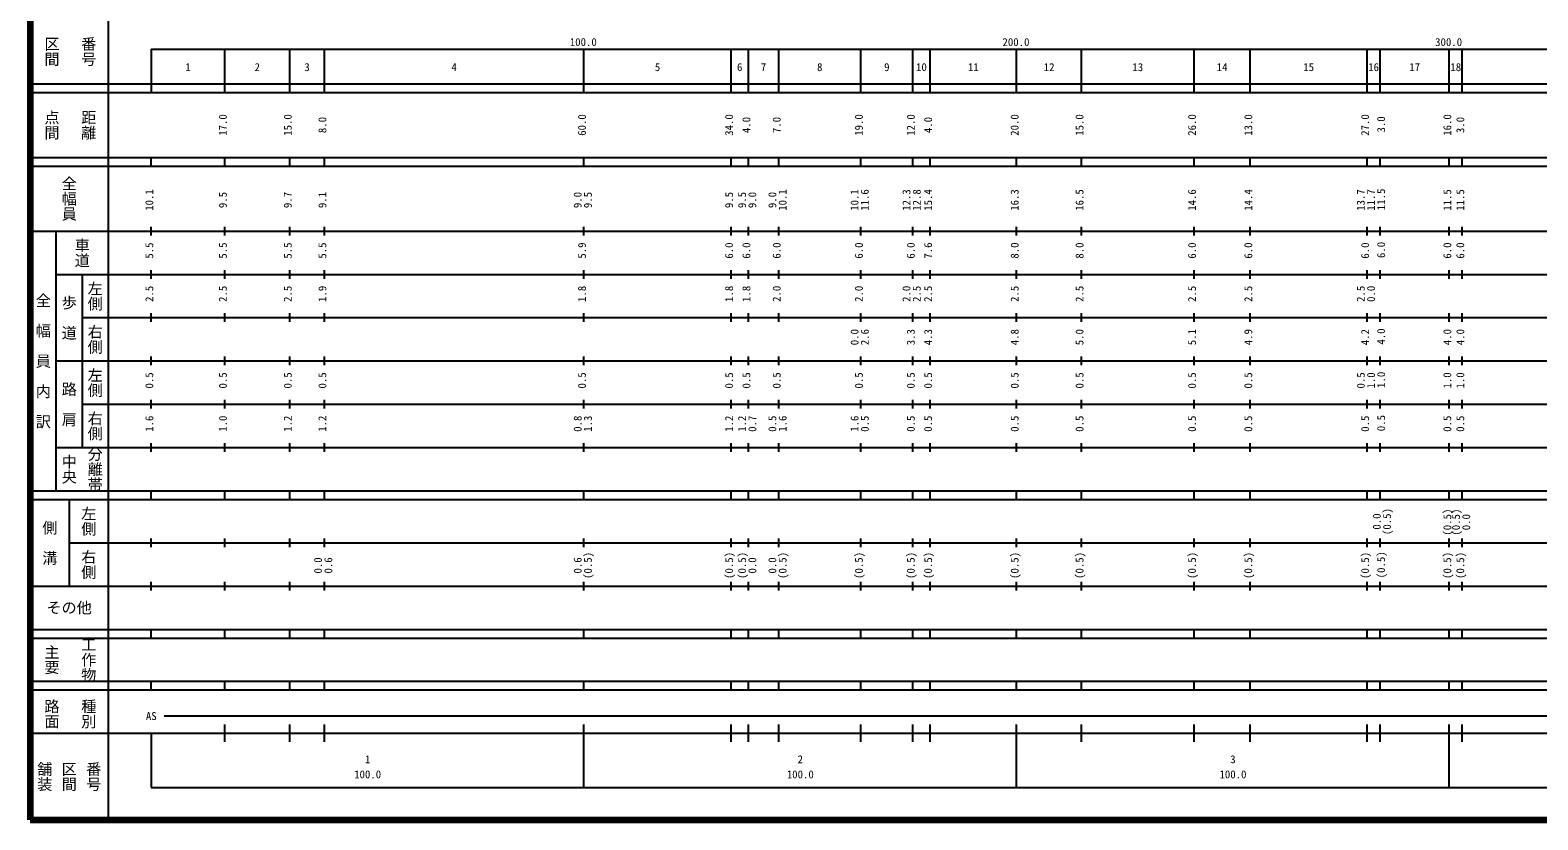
# Model space of a CAD drawing. Units: millimetres on the paper, enlarged 1000 times. Extents: x 40000 to 680000, y 20000 to 380000.
# Drawn here: x 40000 to 388465, y 20000 to 202409 of the extents above; entities that cross this region are included whole.
import ezdxf
from ezdxf.enums import TextEntityAlignment as Align

# ---------------------------------------------------------------- set-up
doc = ezdxf.new("R2010")
doc.units = ezdxf.units.MM
doc.header["$LTSCALE"] = 1000
doc.layers.add('M-TTL', color=2, linetype='Continuous', lineweight=140)
doc.layers.add('M-TTL-BAND', color=7, linetype='Continuous', lineweight=25)
doc.styles.add('@ＭＳ ゴシック', font='')
doc.styles.add('ＭＳ ゴシック', font='')
doc.styles.get('@ＭＳ ゴシック').set_extended_font_data('@MS Gothic')
doc.styles.get('ＭＳ ゴシック').set_extended_font_data('MS Gothic')

msp = doc.modelspace()

# ---------------------------------------------------------------- linework, layer by layer
at = {"layer": 'M-TTL'}
for p, q in [((40000, 380000), (40000, 20000)), ((40000, 20000), (680000, 20000))]:
    msp.add_line(p, q, dxfattribs=at)
at = {"layer": 'M-TTL-BAND'}
for p, q in [((58000, 370000), (58000, 20000)), ((68000, 198000), (579000, 198000)), ((68000, 198000), (68000, 188000)), ((85000, 188000), (85000, 198000)), ((100000, 188000), (100000, 198000)), ((108000, 188000), (108000, 198000)), ((168000, 188000), (168000, 198000)), ((202000, 188000), (202000, 198000)), ((206000, 188000), (206000, 198000)), ((213000, 188000), (213000, 198000)), ((232000, 188000), (232000, 198000)), ((244000, 188000), (244000, 198000)), ((248000, 188000), (248000, 198000)), ((268000, 188000), (268000, 198000)), ((283000, 188000), (283000, 198000)), ((309000, 188000), (309000, 198000)), ((322000, 188000), (322000, 198000)), ((349000, 188000), (349000, 198000)), ((352000, 188000), (352000, 198000)), ((368000, 188000), (368000, 198000)), ((371000, 188000), (371000, 198000)), ((40000, 190000), (579000, 190000)), ((40000, 188000), (579000, 188000)), ((40000, 173000), (579000, 173000)), ((40000, 171000), (579000, 171000)), ((68000, 171000), (68000, 173000)), ((85000, 171000), (85000, 173000)), ((100000, 171000), (100000, 173000)), ((108000, 171000), (108000, 173000)), ((168000, 171000), (168000, 173000)), ((202000, 171000), (202000, 173000)), ((206000, 171000), (206000, 173000)), ((213000, 171000), (213000, 173000)), ((232000, 171000), (232000, 173000)), ((244000, 171000), (244000, 173000)), ((248000, 171000), (248000, 173000)), ((268000, 171000), (268000, 173000)), ((283000, 171000), (283000, 173000)), ((309000, 171000), (309000, 173000)), ((322000, 171000), (322000, 173000)), ((349000, 171000), (349000, 173000)), ((352000, 171000), (352000, 173000)), ((368000, 171000), (368000, 173000)), ((371000, 171000), (371000, 173000)), ((68000, 155000), (68000, 157000)), ((85000, 155000), (85000, 157000)), ((100000, 155000), (100000, 157000)), ((108000, 155000), (108000, 157000)), ((168000, 155000), (168000, 157000)), ((202000, 155000), (202000, 157000)), ((206000, 155000), (206000, 157000)), ((213000, 155000), (213000, 157000)), ((232000, 155000), (232000, 157000)), ((244000, 155000), (244000, 157000)), ((248000, 155000), (248000, 157000)), ((268000, 155000), (268000, 157000)), ((283000, 155000), (283000, 157000)), ((309000, 155000), (309000, 157000)), ((322000, 155000), (322000, 157000)), ((349000, 155000), (349000, 157000)), ((352000, 155000), (352000, 157000)), ((368000, 155000), (368000, 157000)), ((371000, 155000), (371000, 157000)), ((40000, 156000), (579000, 156000)), ((46000, 96000), (46000, 156000)), ((68000, 145000), (68000, 147000)), ((85000, 145000), (85000, 147000)), ((100000, 145000), (100000, 147000)), ((108000, 145000), (108000, 147000)), ((168000, 145000), (168000, 147000)), ((202000, 145000), (202000, 147000)), ((206000, 145000), (206000, 147000)), ((213000, 145000), (213000, 147000)), ((232000, 145000), (232000, 147000)), ((244000, 145000), (244000, 147000)), ((248000, 145000), (248000, 147000)), ((268000, 145000), (268000, 147000)), ((283000, 145000), (283000, 147000)), ((309000, 145000), (309000, 147000)), ((322000, 145000), (322000, 147000)), ((349000, 145000), (349000, 147000)), ((352000, 145000), (352000, 147000)), ((368000, 145000), (368000, 147000)), ((371000, 145000), (371000, 147000)), ((46000, 146000), (579000, 146000)), ((52000, 146000), (52000, 106000)), ((52000, 136000), (579000, 136000)), ((68000, 135000), (68000, 137000)), ((85000, 135000), (85000, 137000)), ((100000, 135000), (100000, 137000)), ((108000, 135000), (108000, 137000)), ((168000, 135000), (168000, 137000)), ((202000, 135000), (202000, 137000)), ((206000, 135000), (206000, 137000)), ((213000, 135000), (213000, 137000)), ((232000, 135000), (232000, 137000)), ((244000, 135000), (244000, 137000)), ((248000, 135000), (248000, 137000)), ((268000, 135000), (268000, 137000)), ((283000, 135000), (283000, 137000)), ((309000, 135000), (309000, 137000)), ((322000, 135000), (322000, 137000)), ((349000, 135000), (349000, 137000)), ((352000, 135000), (352000, 137000)), ((368000, 135000), (368000, 137000)), ((371000, 135000), (371000, 137000)), ((46000, 126000), (579000, 126000)), ((68000, 125000), (68000, 127000)), ((85000, 125000), (85000, 127000)), ((100000, 125000), (100000, 127000)), ((108000, 125000), (108000, 127000)), ((168000, 125000), (168000, 127000)), ((202000, 125000), (202000, 127000)), ((206000, 125000), (206000, 127000)), ((213000, 125000), (213000, 127000)), ((232000, 125000), (232000, 127000)), ((244000, 125000), (244000, 127000)), ((248000, 125000), (248000, 127000)), ((268000, 125000), (268000, 127000)), ((283000, 125000), (283000, 127000)), ((309000, 125000), (309000, 127000)), ((322000, 125000), (322000, 127000)), ((349000, 125000), (349000, 127000)), ((352000, 125000), (352000, 127000)), ((368000, 125000), (368000, 127000)), ((371000, 125000), (371000, 127000)), ((52000, 116000), (579000, 116000)), ((68000, 115000), (68000, 117000)), ((85000, 115000), (85000, 117000)), ((100000, 115000), (100000, 117000)), ((108000, 115000), (108000, 117000)), ((168000, 115000), (168000, 117000)), ((202000, 115000), (202000, 117000)), ((206000, 115000), (206000, 117000)), ((213000, 115000), (213000, 117000)), ((232000, 115000), (232000, 117000)), ((244000, 115000), (244000, 117000)), ((248000, 115000), (248000, 117000)), ((268000, 115000), (268000, 117000)), ((283000, 115000), (283000, 117000)), ((309000, 115000), (309000, 117000)), ((322000, 115000), (322000, 117000)), ((349000, 115000), (349000, 117000)), ((352000, 115000), (352000, 117000)), ((368000, 115000), (368000, 117000)), ((371000, 115000), (371000, 117000)), ((46000, 106000), (579000, 106000)), ((68000, 105000), (68000, 107000)), ((85000, 105000), (85000, 107000)), ((100000, 105000), (100000, 107000)), ((108000, 105000), (108000, 107000)), ((168000, 105000), (168000, 107000)), ((202000, 105000), (202000, 107000)), ((206000, 105000), (206000, 107000)), ((213000, 105000), (213000, 107000)), ((232000, 105000), (232000, 107000)), ((244000, 105000), (244000, 107000)), ((248000, 105000), (248000, 107000)), ((268000, 105000), (268000, 107000)), ((283000, 105000), (283000, 107000)), ((309000, 105000), (309000, 107000)), ((322000, 105000), (322000, 107000)), ((349000, 105000), (349000, 107000)), ((352000, 105000), (352000, 107000)), ((368000, 105000), (368000, 107000)), ((371000, 105000), (371000, 107000)), ((40000, 96000), (579000, 96000)), ((68000, 94000), (68000, 96000)), ((85000, 94000), (85000, 96000)), ((100000, 94000), (100000, 96000)), ((108000, 94000), (108000, 96000)), ((168000, 94000), (168000, 96000)), ((202000, 94000), (202000, 96000)), ((206000, 94000), (206000, 96000)), ((213000, 94000), (213000, 96000)), ((232000, 94000), (232000, 96000)), ((244000, 94000), (244000, 96000)), ((248000, 94000), (248000, 96000)), ((268000, 94000), (268000, 96000)), ((283000, 94000), (283000, 96000)), ((309000, 94000), (309000, 96000)), ((322000, 94000), (322000, 96000)), ((349000, 94000), (349000, 96000)), ((352000, 94000), (352000, 96000)), ((368000, 94000), (368000, 96000)), ((371000, 94000), (371000, 96000)), ((40000, 94000), (579000, 94000)), ((49000, 94000), (49000, 74000)), ((49000, 84000), (579000, 84000)), ((68000, 83000), (68000, 85000)), ((85000, 83000), (85000, 85000)), ((100000, 83000), (100000, 85000)), ((108000, 83000), (108000, 85000)), ((168000, 83000), (168000, 85000)), ((202000, 83000), (202000, 85000)), ((206000, 83000), (206000, 85000)), ((213000, 83000), (213000, 85000)), ((232000, 83000), (232000, 85000)), ((244000, 83000), (244000, 85000)), ((248000, 83000), (248000, 85000)), ((268000, 83000), (268000, 85000)), ((283000, 83000), (283000, 85000)), ((309000, 83000), (309000, 85000)), ((322000, 83000), (322000, 85000)), ((349000, 83000), (349000, 85000)), ((352000, 83000), (352000, 85000)), ((368000, 83000), (368000, 85000)), ((371000, 83000), (371000, 85000)), ((40000, 74000), (579000, 74000)), ((68000, 73000), (68000, 75000)), ((85000, 73000), (85000, 75000)), ((100000, 73000), (100000, 75000)), ((108000, 73000), (108000, 75000)), ((168000, 73000), (168000, 75000)), ((202000, 73000), (202000, 75000)), ((206000, 73000), (206000, 75000)), ((213000, 73000), (213000, 75000)), ((232000, 73000), (232000, 75000)), ((244000, 73000), (244000, 75000)), ((248000, 73000), (248000, 75000)), ((268000, 73000), (268000, 75000)), ((283000, 73000), (283000, 75000)), ((309000, 73000), (309000, 75000)), ((322000, 73000), (322000, 75000)), ((349000, 73000), (349000, 75000)), ((352000, 73000), (352000, 75000)), ((368000, 73000), (368000, 75000)), ((371000, 73000), (371000, 75000)), ((40000, 64000), (579000, 64000)), ((68000, 62000), (68000, 64000)), ((85000, 62000), (85000, 64000)), ((100000, 62000), (100000, 64000)), ((108000, 62000), (108000, 64000)), ((168000, 62000), (168000, 64000)), ((202000, 62000), (202000, 64000)), ((206000, 62000), (206000, 64000)), ((213000, 62000), (213000, 64000)), ((232000, 62000), (232000, 64000)), ((244000, 62000), (244000, 64000)), ((248000, 62000), (248000, 64000)), ((268000, 62000), (268000, 64000)), ((283000, 62000), (283000, 64000)), ((309000, 62000), (309000, 64000)), ((322000, 62000), (322000, 64000)), ((349000, 62000), (349000, 64000)), ((352000, 62000), (352000, 64000)), ((368000, 62000), (368000, 64000)), ((371000, 62000), (371000, 64000)), ((40000, 62000), (579000, 62000)), ((40000, 52000), (579000, 52000)), ((40000, 50000), (579000, 50000)), ((68000, 50000), (68000, 52000)), ((85000, 50000), (85000, 52000)), ((100000, 50000), (100000, 52000)), ((108000, 50000), (108000, 52000)), ((168000, 50000), (168000, 52000)), ((202000, 50000), (202000, 52000)), ((206000, 50000), (206000, 52000)), ((213000, 50000), (213000, 52000)), ((232000, 50000), (232000, 52000)), ((244000, 50000), (244000, 52000)), ((248000, 50000), (248000, 52000)), ((268000, 50000), (268000, 52000)), ((283000, 50000), (283000, 52000)), ((309000, 50000), (309000, 52000)), ((322000, 50000), (322000, 52000)), ((349000, 50000), (349000, 52000)), ((352000, 50000), (352000, 52000)), ((368000, 50000), (368000, 52000)), ((371000, 50000), (371000, 52000)), ((71000, 44000), (562000, 44000)), ((85000, 38000), (85000, 42000)), ((100000, 38000), (100000, 42000)), ((108000, 38000), (108000, 42000)), ((168000, 27500), (168000, 42000)), ((202000, 38000), (202000, 42000)), ((206000, 38000), (206000, 42000)), ((213000, 38000), (213000, 42000)), ((232000, 38000), (232000, 42000)), ((244000, 38000), (244000, 42000)), ((248000, 38000), (248000, 42000)), ((268000, 27500), (268000, 42000)), ((283000, 38000), (283000, 42000)), ((309000, 38000), (309000, 42000)), ((322000, 38000), (322000, 42000)), ((349000, 38000), (349000, 42000)), ((352000, 38000), (352000, 42000)), ((368000, 27500), (368000, 42000)), ((371000, 38000), (371000, 42000)), ((40000, 40000), (579000, 40000)), ((68000, 40000), (68000, 27500)), ((68000, 27500), (579000, 27500))]:
    msp.add_line(p, q, dxfattribs=at)

# ---------------------------------------------------------------- texts
at = {"layer": 'M-TTL-BAND', "style": '@ＭＳ ゴシック'}
for s, p in [('区間', (45000, 197500)), ('番号', (53500, 197500)), ('点間', (45000, 180500)), ('距離', (53500, 180500)), ('全幅員', (49000, 163500)), ('車道', (52000, 151000)), ('左側', (55000, 141000)), ('全\u3000幅\u3000員\u3000内\u3000訳', (43000, 126000)), ('歩\u3000道', (49000, 136000)), ('右側', (55000, 131000)), ('左側', (55000, 121000)), ('路\u3000肩', (49000, 116000)), ('右側', (55000, 111000)), ('分離帯', (55000, 101000)), ('中央', (49000, 101000)), ('左側', (53500, 89000)), ('側\u3000溝', (44500, 84000)), ('右側', (53500, 79000)), ('主要', (45000, 57000)), ('工作物', (53500, 57000)), ('路面', (45000, 44500)), ('種別', (53500, 44500)), ('舗装', (43333, 30000)), ('区間', (49000, 30000)), ('番号', (54667, 30000))]:
    msp.add_text(s, height=2566, rotation=270, dxfattribs=at).set_placement(p, align=Align.MIDDLE_CENTER)
at = {"layer": 'M-TTL-BAND', "style": 'ＭＳ ゴシック'}
for s, p in [('100.0', (167844, 198195)), ('200.0', (267844, 198195)), ('300.0', (367844, 198195)), ('1', (76500, 192405)), ('2', (92500, 192405)), ('3', (104000, 192405)), ('4', (138000, 192405)), ('5', (185000, 192405)), ('6', (204000, 192405)), ('7', (209500, 192405)), ('8', (222500, 192405)), ('9', (238000, 192405)), ('10', (246000, 192405)), ('11', (258000, 192405)), ('12', (275500, 192405)), ('13', (296000, 192405)), ('14', (315500, 192405)), ('15', (335500, 192405)), ('16', (350500, 192405)), ('17', (360000, 192405)), ('18', (369500, 192405)), ('AS', (68000, 42500)), ('1', (118000, 32523)), ('2', (218000, 32523)), ('3', (318000, 32523)), ('100.0', (118000, 29033)), ('100.0', (218000, 29033)), ('100.0', (318000, 29033))]:
    msp.add_text(s, height=1833, dxfattribs=at).set_placement(p, align=Align.BOTTOM_CENTER)
for s, p in [('17.0', (86000, 180500)), ('15.0', (101000, 180500)), ('8.0', (109000, 180500)), ('60.0', (169000, 180500)), ('34.0', (203000, 180500)), ('4.0', (207000, 180500)), ('7.0', (214000, 180500)), ('19.0', (233000, 180500)), ('12.0', (245000, 180500)), ('4.0', (249000, 180500)), ('20.0', (269000, 180500)), ('15.0', (284000, 180500)), ('26.0', (310000, 180500)), ('13.0', (323000, 180500)), ('27.0', (350000, 180500)), ('3.0', (353700, 180640)), ('16.0', (369000, 180500)), ('3.0', (372000, 180500)), ('10.1', (69000, 163174)), ('9.5', (86000, 163174)), ('9.7', (101000, 163174)), ('9.1', (109000, 163174)), ('9.0', (168000, 163174)), ('9.5', (170370, 163174)), ('9.5', (203000, 163174)), ('9.5', (206000, 163174)), ('9.0', (208370, 163174)), ('9.0', (213000, 163174)), ('10.1', (215370, 163174)), ('10.1', (232000, 163174)), ('11.6', (234370, 163174)), ('12.3', (244000, 163174)), ('12.8', (246370, 163174)), ('15.4', (249000, 163174)), ('16.3', (269000, 163174)), ('16.5', (284000, 163174)), ('14.6', (310000, 163174)), ('14.4', (323000, 163174)), ('13.7', (349000, 163174)), ('11.7', (351370, 163174)), ('11.5', (353700, 163314)), ('11.5', (369000, 163174)), ('11.5', (372000, 163174)), ('6.0', (353700, 151640)), ('5.5', (69000, 151500)), ('5.5', (86000, 151500)), ('5.5', (101000, 151500)), ('5.5', (109000, 151500)), ('5.9', (169000, 151500)), ('6.0', (203000, 151500)), ('6.0', (207000, 151500)), ('6.0', (214000, 151500)), ('6.0', (233000, 151500)), ('6.0', (245000, 151500)), ('7.6', (249000, 151500)), ('8.0', (269000, 151500)), ('8.0', (284000, 151500)), ('6.0', (310000, 151500)), ('6.0', (323000, 151500)), ('6.0', (350000, 151500)), ('6.0', (369000, 151500)), ('6.0', (372000, 151500)), ('2.5', (69000, 141500)), ('2.5', (86000, 141500)), ('2.5', (101000, 141500)), ('1.9', (109000, 141500)), ('1.8', (169000, 141500)), ('1.8', (203000, 141500)), ('1.8', (207000, 141500)), ('2.0', (214000, 141500)), ('2.0', (233000, 141500)), ('2.0', (244000, 141500)), ('2.5', (246370, 141500)), ('2.5', (249000, 141500)), ('2.5', (269000, 141500)), ('2.5', (284000, 141500)), ('2.5', (310000, 141500)), ('2.5', (323000, 141500)), ('2.5', (349000, 141500)), ('0.0', (351370, 141500)), ('0.0', (232000, 131500)), ('2.6', (234370, 131500)), ('3.3', (245000, 131500)), ('4.3', (249000, 131500)), ('4.8', (269000, 131500)), ('5.0', (284000, 131500)), ('5.1', (310000, 131500)), ('4.9', (323000, 131500)), ('4.2', (350000, 131500)), ('4.0', (353700, 131640)), ('4.0', (369000, 131500)), ('4.0', (372000, 131500)), ('0.5', (69000, 121500)), ('0.5', (86000, 121500)), ('0.5', (101000, 121500)), ('0.5', (109000, 121500)), ('0.5', (169000, 121500)), ('0.5', (203000, 121500)), ('0.5', (207000, 121500)), ('0.5', (214000, 121500)), ('0.5', (233000, 121500)), ('0.5', (245000, 121500)), ('0.5', (249000, 121500)), ('0.5', (269000, 121500)), ('0.5', (284000, 121500)), ('0.5', (310000, 121500)), ('0.5', (323000, 121500)), ('0.5', (349000, 121500)), ('1.0', (351370, 121500)), ('1.0', (353700, 121640)), ('1.0', (369000, 121500)), ('1.0', (372000, 121500)), ('1.6', (69000, 111500)), ('1.0', (86000, 111500)), ('1.2', (101000, 111500)), ('1.2', (109000, 111500)), ('0.8', (168000, 111500)), ('1.3', (170370, 111500)), ('1.2', (203000, 111500)), ('1.2', (206000, 111500)), ('0.7', (208370, 111500)), ('0.5', (213000, 111500)), ('1.6', (215370, 111500)), ('1.6', (232000, 111500)), ('0.5', (234370, 111500)), ('0.5', (245000, 111500)), ('0.5', (249000, 111500)), ('0.5', (269000, 111500)), ('0.5', (284000, 111500)), ('0.5', (310000, 111500)), ('0.5', (323000, 111500)), ('0.5', (350000, 111500)), ('0.5', (353700, 111640)), ('0.5', (369000, 111500)), ('0.5', (372000, 111500)), ('0.0', (352700, 88904)), ('(0.5)', (355070, 88904)), ('(0.5)', (369000, 88764)), ('(0.5)', (371000, 88764)), ('0.0', (373370, 88764)), ('0.0', (108000, 78764)), ('0.6', (110370, 78764)), ('0.6', (168000, 78764)), ('(0.5)', (170370, 78764)), ('(0.5)', (203000, 78764)), ('(0.5)', (206000, 78764)), ('0.0', (208370, 78764)), ('0.0', (213000, 78764)), ('(0.5)', (215370, 78764)), ('(0.5)', (233000, 78764)), ('(0.5)', (245000, 78764)), ('(0.5)', (249000, 78764)), ('(0.5)', (269000, 78764)), ('(0.5)', (284000, 78764)), ('(0.5)', (310000, 78764)), ('(0.5)', (323000, 78764)), ('(0.5)', (350000, 78764)), ('(0.5)', (353700, 78904)), ('(0.5)', (369000, 78764)), ('(0.5)', (372000, 78764))]:
    msp.add_text(s, height=1833, rotation=90, dxfattribs=at).set_placement(p, align=Align.BOTTOM_CENTER)
msp.add_text('その他', height=2566, dxfattribs=at).set_placement((49000, 69000), align=Align.MIDDLE_CENTER)

doc.saveas('drawing.dxf')
